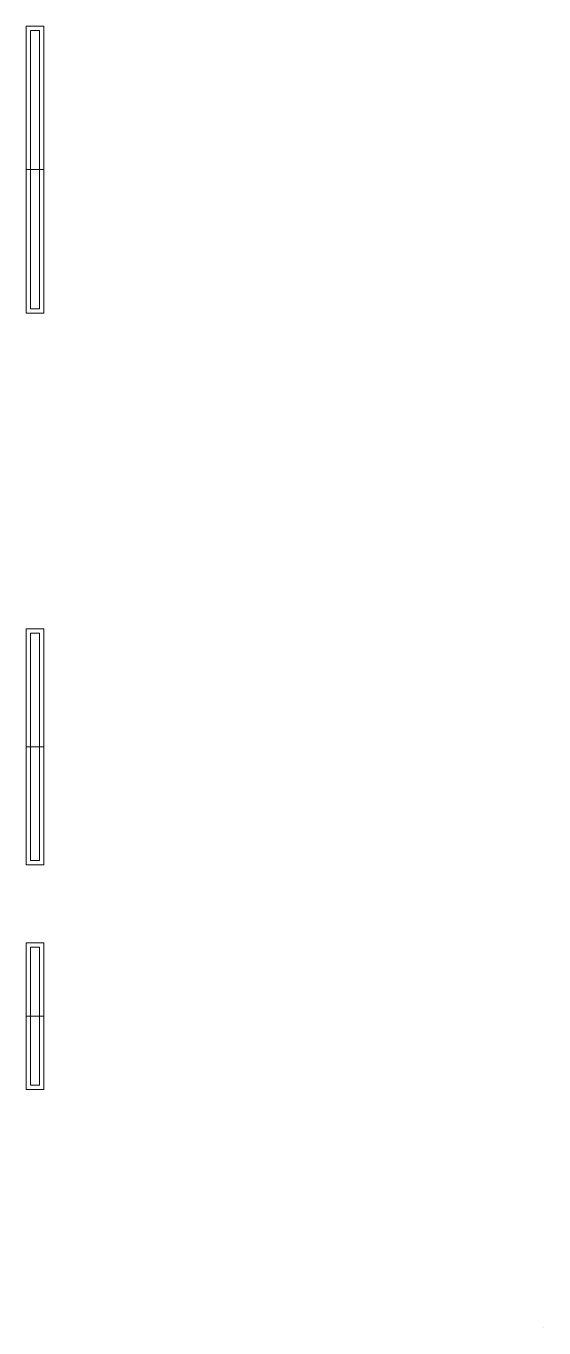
# Model space of a CAD drawing. Header units: inches. Extents: x 0 to 289, y 5 to 307.
# Drawn here: x 0 to 120.2, y 4.6 to 306.5 of the extents above; entities outside this region: 4.
import ezdxf

# ---------------------------------------------------------------- set-up
doc = ezdxf.new("R2010")
doc.units = ezdxf.units.IN
doc.header["$MEASUREMENT"] = 0
doc.layers.add('A101-windows', color=250, linetype='Continuous', lineweight=9)

msp = doc.modelspace()

# ---------------------------------------------------------------- linework, layer by layer
at = {"layer": 'A101-windows'}
for p, q in [((0, 239.92), (0, 273.24)), ((0, 273.24), (4.12, 273.24)), ((0, 112), (0, 139.37)), ((0, 139.37), (4.12, 139.37)), ((0, 59.88), (0, 76.88)), ((0, 76.88), (4.12, 76.88)), ((284.89, 31.73), (284.89, 58.92)), ((284.89, 58.92), (289.02, 58.92)), ((120.16, 4.56), (120.16, 4.56))]:
    msp.add_line(p, q, dxfattribs=at)
for points in [[(0, 239.92), (4.12, 239.92), (4.12, 306.55), (0, 306.55)], [(1, 240.92), (3.12, 240.92), (3.12, 305.55), (1, 305.55)], [(0, 112), (4.12, 112), (4.12, 166.75), (0, 166.75)], [(1, 113), (3.12, 113), (3.12, 165.75), (1, 165.75)], [(0, 59.88), (4.12, 59.88), (4.12, 93.88), (0, 93.88)], [(1, 60.88), (3.12, 60.88), (3.12, 92.88), (1, 92.88)], [(284.89, 31.73), (289.02, 31.73), (289.02, 86.11), (284.89, 86.11)], [(285.89, 32.73), (288.02, 32.73), (288.02, 85.11), (285.89, 85.11)]]:
    msp.add_lwpolyline(points, close=True, dxfattribs=at)

doc.saveas('drawing.dxf')
